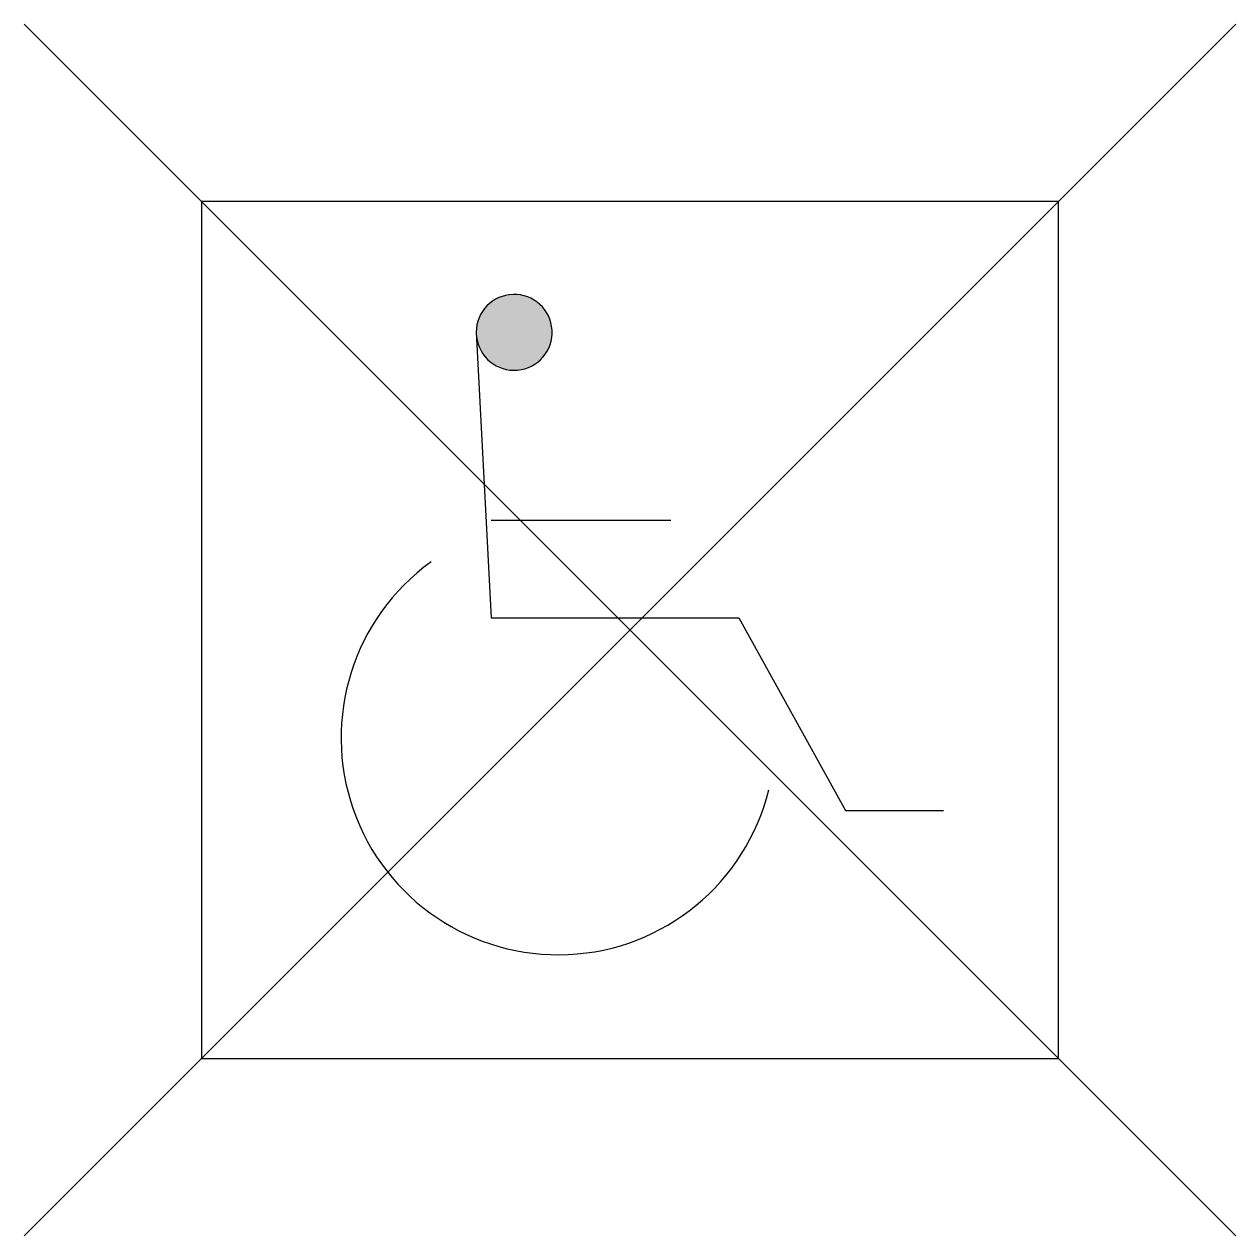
# Model space of a CAD drawing. Header units: metres. Extents: x -0.212 to 0.212, y -0.362 to 0.062.
import ezdxf

# ---------------------------------------------------------------- set-up
doc = ezdxf.new("R2010")
doc.units = ezdxf.units.M

msp = doc.modelspace()

# ---------------------------------------------------------------- hatches: boundary and pattern name
msp.add_hatch(color=256).paths.add_polyline_path([(-0.05385, -0.04574), (-0.05376, -0.0473, 33.986882)])

# ---------------------------------------------------------------- linework, layer by layer
msp.add_line((0.01428, -0.11169), (-0.04861, -0.11169))
at = {"flags": 128}
for points in [[(0.21213, 0.06213), (-0.21213, -0.36213)], [(0.21213, -0.36213), (-0.21213, 0.06213)]]:
    msp.add_lwpolyline(points, dxfattribs=at)
msp.add_lwpolyline([(-0.05376, -0.0473, 33.986882), (-0.05385, -0.04574), (-0.04861, -0.14572), (0.03815, -0.14572), (0.07547, -0.21323), (0.10976, -0.21323)], format="xyb", dxfattribs=at)
msp.add_arc((-0.02516, -0.18773), 0.07601, 125.8345, 346.0957)
msp.add_3dface([(-0.15, -0.3), (0.15, -0.3), (0.15, 0), (-0.15, 0)])

doc.saveas('drawing.dxf')
